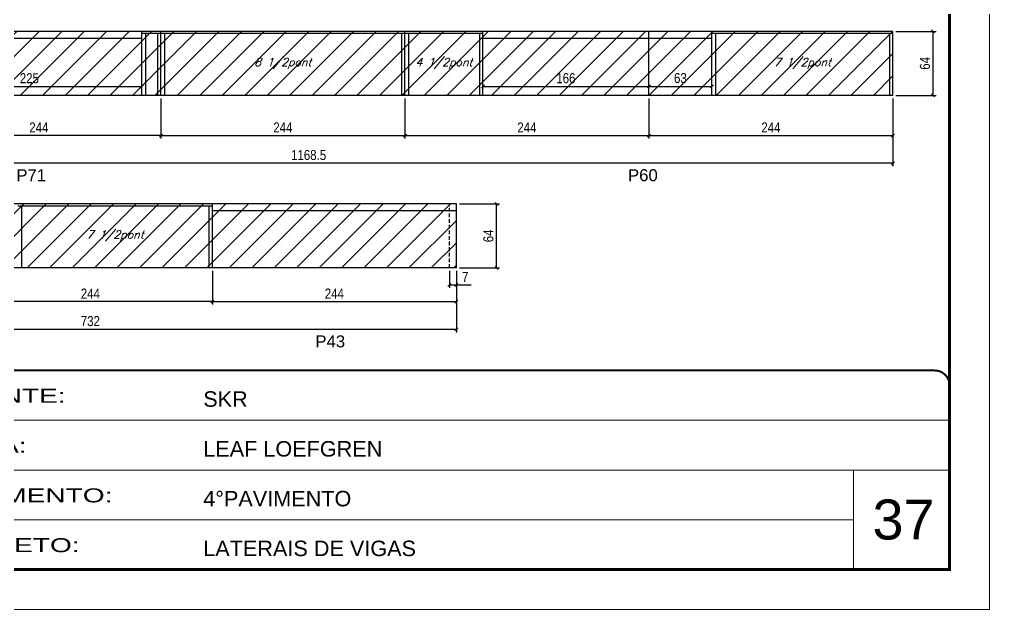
# Model space of a CAD drawing. Extents: x 3309 to 9563, y -2522 to 14608.
# Drawn here: x 3824 to 4794, y 3221 to 3811 of the extents above; entities that cross this region are included whole.
import ezdxf

# ---------------------------------------------------------------- set-up
doc = ezdxf.new("R2010")
doc.units = 0
for name, pattern in [('CONTINUO', [0]), ('DASHED', [0.75, 0.5, -0.25]), ('HIDDEN', [0.375, 0.25, -0.125])]:
    doc.linetypes.add(name, pattern=pattern)
for name, color, linetype in [('5', 5, 'Continuous'), ('COTA', 241, 'Continuous'), ('Painéis', 200, 'Continuous'), ('SARR_2.2x7', 40, 'Continuous'), ('SARR_3.5x7', 81, 'Continuous'), ('texto', 7, 'Continuous')]:
    doc.layers.add(name, color=color, linetype=linetype)
for name, color, linetype, lineweight in [('CARIMBO', 255, 'Continuous', 9), ('Folhas', 255, 'Continuous', 9), ('Hachura', 251, 'Continuous', 9), ('SARRAFO DE PRESSAO', 251, 'DASHED', 9)]:
    doc.layers.add(name, color=color, linetype=linetype, lineweight=lineweight)
doc.styles.add('ARIAL', font='arial.ttf')
doc.styles.add('COTA TECNICA', font='techl___.ttf', dxfattribs={"height": 10})
doc.styles.add('Romans', font='romans.shx')
doc.styles.get("Standard").update_dxf_attribs({"font": 'arial.ttf'})
doc.styles.add('Tecnologia', font='')
doc.styles.get('Tecnologia').set_extended_font_data('Forgotten Futurist')
doc.dimstyles.new('PAINEL', dxfattribs={"dimtxt": 10, "dimasz": 3, "dimexe": 3, "dimexo": 3, "dimgap": 3, "dimtad": 1, "dimdec": 1, "dimzin": 12, "dimdsep": 46, "dimtxsty": 'COTA TECNICA', "dimblk1": 'OBLIQUE', "dimblk2": 'OBLIQUE', "dimsah": 1, "dimcen": 0.9, "dimclrd": 4, "dimclre": 4, "dimclrt": 240, "dimadec": 1, "dimazin": 3, "dimtfac": 1, "dimtdec": 1, "dimtmove": 0, "dimatfit": 3, "dimfxl": 1, "dimtolj": 1, "dimtzin": 12, "dimarcsym": 0})

# ---------------------------------------------------------------- blocks, each defined once
blk = doc.blocks.new('9999999999')
at = {"color": 30, "linetype": 'CONTINUO'}
for p, q in [((98564.56, 34379.64), (99583.98, 34379.64)), ((98564.56, 34329.83), (99487.98, 34329.83)), ((99583.98, 34329.83), (99487.98, 34329.83)), ((99487.98, 34329.83), (99487.98, 34230.21)), ((98564.56, 34280.02), (99487.98, 34280.02))]:
    blk.add_line(p, q, dxfattribs=at)
at = {"color": 30, "linetype": 'CONTINUO', "const_width": 2}
blk.add_lwpolyline([(99583.98, 34230.21), (99583.98, 34414.45, 0.414214), (99568.98, 34429.45), (98228.98, 34429.45, 0.414214), (98213.98, 34414.45), (98213.98, 34245.21, 0.414214), (98228.98, 34230.21), (99583.98, 34230.21)], format="xyb", dxfattribs=at)
at = {"layer": 'Folhas'}
blk.add_lwpolyline([(98138.98, 34190.21), (99623.98, 34190.21), (99623.98, 35240.21), (98138.98, 35240.21)], close=True, dxfattribs=at)
at = {"layer": 'Folhas', "color": 30, "const_width": 3}
blk.add_lwpolyline([(98213.98, 34230.21), (99583.98, 34230.21), (99583.98, 35200.21), (98213.98, 35200.21)], close=True, dxfattribs=at)
at = {"color": 7, "linetype": 'Continuous', "ltscale": 5, "style": 'ARIAL'}
for s, height, p in [('SKR', 15.483, (98837.68, 34393.13)), ('LEAF LOEFGREN', 15.4829, (98837.68, 34343.32)), ('4°PAVIMENTO', 15.4829, (98837.68, 34293.51)), ('LATERAIS DE VIGAS', 15.4829, (98837.68, 34243.7))]:
    blk.add_text(s, height=height, dxfattribs=at).set_placement(p)
at = {"layer": 'Folhas', "color": 7, "style": 'Tecnologia', "width": 1.5}
for s, p in [('CLIENTE:', (98573.65, 34397.17)), ('OBRA:', (98573.65, 34347.31)), ('PAVIMENTO:', (98573.65, 34297.5)), ('PROJETO:', (98573.65, 34247.69))]:
    blk.add_text(s, height=14, dxfattribs=at).set_placement(p)
blk = doc.blocks.new('_Oblique')
at = {"color": 0, "linetype": 'ByBlock', "lineweight": -2}
blk.add_line((-0.5, -0.5), (0.5, 0.5), dxfattribs=at)
blk = doc.blocks.new('*D861')
at = {"layer": 'COTA', "color": 4, "linetype": 'ByBlock', "lineweight": -2, "transparency": 16777216}
for p, q in [((3721.68, 3732.19), (3721.68, 3692.02)), ((3965.68, 3732.19), (3965.68, 3692.02)), ((3965.68, 3695.02), (3721.68, 3695.02))]:
    blk.add_line(p, q, dxfattribs=at)
at = {"layer": 'Defpoints', "color": 0, "linetype": 'ByBlock', "transparency": 16777216}
for p in [(3721.68, 3735.19), (3965.68, 3735.19), (3721.68, 3695.02)]:
    blk.add_point(p, dxfattribs=at)
at = {"layer": 'COTA', "color": 4, "linetype": 'ByBlock', "lineweight": -2, "transparency": 16777216, "xscale": 3, "yscale": 3, "zscale": 3, "rotation": 180}
blk.add_blockref('_Oblique', (3721.68, 3695.02), dxfattribs=at)
at = {"layer": 'COTA', "color": 4, "linetype": 'ByBlock', "lineweight": -2, "transparency": 16777216, "xscale": 3, "yscale": 3, "zscale": 3}
blk.add_blockref('_Oblique', (3965.68, 3695.02), dxfattribs=at)
at = {"layer": 'COTA', "color": 240, "linetype": 'ByBlock', "transparency": 16777216, "insert": (3843.68, 3703.09), "char_height": 10, "attachment_point": 5, "style": 'COTA TECNICA'}
blk.add_mtext('\\A1;244', dxfattribs=at)
blk = doc.blocks.new('*D878')
at = {"layer": 'COTA', "color": 4, "linetype": 'ByBlock', "lineweight": -2, "transparency": 16777216}
for p, q in [((3529.18, 3732.19), (3529.18, 3664.31)), ((4697.68, 3732.19), (4697.68, 3664.31)), ((4697.68, 3667.31), (3529.18, 3667.31))]:
    blk.add_line(p, q, dxfattribs=at)
at = {"layer": 'Defpoints', "color": 0, "linetype": 'ByBlock', "transparency": 16777216}
for p in [(3529.18, 3735.19), (4697.68, 3735.19), (3529.18, 3667.31)]:
    blk.add_point(p, dxfattribs=at)
at = {"layer": 'COTA', "color": 4, "linetype": 'ByBlock', "lineweight": -2, "transparency": 16777216, "xscale": 3, "yscale": 3, "zscale": 3, "rotation": 180}
blk.add_blockref('_Oblique', (3529.18, 3667.31), dxfattribs=at)
at = {"layer": 'COTA', "color": 4, "linetype": 'ByBlock', "lineweight": -2, "transparency": 16777216, "xscale": 3, "yscale": 3, "zscale": 3}
blk.add_blockref('_Oblique', (4697.68, 3667.31), dxfattribs=at)
at = {"layer": 'COTA', "color": 240, "linetype": 'ByBlock', "transparency": 16777216, "insert": (4113.43, 3675.44), "char_height": 10, "attachment_point": 5, "style": 'COTA TECNICA'}
blk.add_mtext('\\A1;1168.5', dxfattribs=at)
blk = doc.blocks.new('*D862')
at = {"layer": 'COTA', "color": 4, "lineweight": -2, "transparency": 16777216}
for p, q in [((3965.68, 3732.19), (3965.68, 3692.02)), ((4209.68, 3732.19), (4209.68, 3692.02)), ((3965.68, 3695.02), (4209.68, 3695.02))]:
    blk.add_line(p, q, dxfattribs=at)
at = {"layer": 'Defpoints', "color": 0, "transparency": 16777216}
for p in [(3965.68, 3735.19, 0), (4209.68, 3735.19, 0), (4209.68, 3695.02)]:
    blk.add_point(p, dxfattribs=at)
at = {"layer": 'COTA', "color": 4, "lineweight": -2, "transparency": 16777216, "xscale": 3, "yscale": 3, "zscale": 3, "rotation": 180}
blk.add_blockref('_Oblique', (3965.68, 3695.02), dxfattribs=at)
at = {"layer": 'COTA', "color": 4, "lineweight": -2, "transparency": 16777216, "xscale": 3, "yscale": 3, "zscale": 3}
blk.add_blockref('_Oblique', (4209.68, 3695.02), dxfattribs=at)
at = {"layer": 'COTA', "color": 240, "transparency": 16777216, "insert": (4087.68, 3703.09), "char_height": 10, "attachment_point": 5, "style": 'COTA TECNICA'}
blk.add_mtext('\\A1;244', dxfattribs=at)
blk = doc.blocks.new('*D879')
at = {"layer": 'COTA', "color": 4, "lineweight": -2, "transparency": 16777216}
for p, q in [((4209.68, 3732.19), (4209.68, 3692.02)), ((4453.68, 3732.19), (4453.68, 3692.02)), ((4209.68, 3695.02), (4453.68, 3695.02))]:
    blk.add_line(p, q, dxfattribs=at)
at = {"layer": 'Defpoints', "color": 0, "transparency": 16777216}
for p in [(4209.68, 3735.19, 0), (4453.68, 3735.19, 0), (4453.68, 3695.02)]:
    blk.add_point(p, dxfattribs=at)
at = {"layer": 'COTA', "color": 4, "lineweight": -2, "transparency": 16777216, "xscale": 3, "yscale": 3, "zscale": 3, "rotation": 180}
blk.add_blockref('_Oblique', (4209.68, 3695.02), dxfattribs=at)
at = {"layer": 'COTA', "color": 4, "lineweight": -2, "transparency": 16777216, "xscale": 3, "yscale": 3, "zscale": 3}
blk.add_blockref('_Oblique', (4453.68, 3695.02), dxfattribs=at)
at = {"layer": 'COTA', "color": 240, "transparency": 16777216, "insert": (4331.68, 3703.09), "char_height": 10, "attachment_point": 5, "style": 'COTA TECNICA'}
blk.add_mtext('\\A1;244', dxfattribs=at)
blk = doc.blocks.new('*D881')
at = {"layer": 'COTA', "color": 4, "lineweight": -2, "transparency": 16777216}
for p, q in [((4453.68, 3732.19), (4453.68, 3692.02)), ((4697.68, 3732.19), (4697.68, 3692.02)), ((4453.68, 3695.02), (4697.68, 3695.02))]:
    blk.add_line(p, q, dxfattribs=at)
at = {"layer": 'Defpoints', "color": 0, "transparency": 16777216}
for p in [(4453.68, 3735.19), (4697.68, 3735.19), (4697.68, 3695.02)]:
    blk.add_point(p, dxfattribs=at)
at = {"layer": 'COTA', "color": 4, "lineweight": -2, "transparency": 16777216, "xscale": 3, "yscale": 3, "zscale": 3, "rotation": 180}
blk.add_blockref('_Oblique', (4453.68, 3695.02), dxfattribs=at)
at = {"layer": 'COTA', "color": 4, "lineweight": -2, "transparency": 16777216, "xscale": 3, "yscale": 3, "zscale": 3}
blk.add_blockref('_Oblique', (4697.68, 3695.02), dxfattribs=at)
at = {"layer": 'COTA', "color": 240, "transparency": 16777216, "insert": (4575.68, 3703.09), "char_height": 10, "attachment_point": 5, "style": 'COTA TECNICA'}
blk.add_mtext('\\A1;244', dxfattribs=at)
blk = doc.blocks.new('*D863')
at = {"layer": 'COTA', "color": 4, "linetype": 'ByBlock', "lineweight": -2, "transparency": 16777216}
for p, q in [((3773.18, 3559.59), (3773.18, 3525.78)), ((4017.18, 3559.59), (4017.18, 3525.78)), ((4017.18, 3528.78), (3773.18, 3528.78))]:
    blk.add_line(p, q, dxfattribs=at)
at = {"layer": 'Defpoints', "color": 0, "linetype": 'ByBlock', "transparency": 16777216}
for p in [(3773.18, 3562.59), (4017.18, 3562.59), (3773.18, 3528.78)]:
    blk.add_point(p, dxfattribs=at)
at = {"layer": 'COTA', "color": 4, "linetype": 'ByBlock', "lineweight": -2, "transparency": 16777216, "xscale": 3, "yscale": 3, "zscale": 3, "rotation": 180}
blk.add_blockref('_Oblique', (3773.18, 3528.78), dxfattribs=at)
at = {"layer": 'COTA', "color": 4, "linetype": 'ByBlock', "lineweight": -2, "transparency": 16777216, "xscale": 3, "yscale": 3, "zscale": 3}
blk.add_blockref('_Oblique', (4017.18, 3528.78), dxfattribs=at)
at = {"layer": 'COTA', "color": 240, "linetype": 'ByBlock', "transparency": 16777216, "insert": (3895.18, 3536.85), "char_height": 10, "attachment_point": 5, "style": 'COTA TECNICA'}
blk.add_mtext('\\A1;244', dxfattribs=at)
blk = doc.blocks.new('*D883')
at = {"layer": 'COTA', "color": 4, "linetype": 'ByBlock', "lineweight": -2, "transparency": 16777216}
for p, q in [((3529.18, 3559.59), (3529.18, 3498.07)), ((4261.18, 3559.59), (4261.18, 3498.07)), ((4261.18, 3501.07), (3529.18, 3501.07))]:
    blk.add_line(p, q, dxfattribs=at)
at = {"layer": 'Defpoints', "color": 0, "linetype": 'ByBlock', "transparency": 16777216}
for p in [(3529.18, 3562.59), (4261.18, 3562.59), (3529.18, 3501.07)]:
    blk.add_point(p, dxfattribs=at)
at = {"layer": 'COTA', "color": 4, "linetype": 'ByBlock', "lineweight": -2, "transparency": 16777216, "xscale": 3, "yscale": 3, "zscale": 3, "rotation": 180}
blk.add_blockref('_Oblique', (3529.18, 3501.07), dxfattribs=at)
at = {"layer": 'COTA', "color": 4, "linetype": 'ByBlock', "lineweight": -2, "transparency": 16777216, "xscale": 3, "yscale": 3, "zscale": 3}
blk.add_blockref('_Oblique', (4261.18, 3501.07), dxfattribs=at)
at = {"layer": 'COTA', "color": 240, "linetype": 'ByBlock', "transparency": 16777216, "insert": (3895.18, 3509.29), "char_height": 10, "attachment_point": 5, "style": 'COTA TECNICA'}
blk.add_mtext('\\A1;732', dxfattribs=at)
blk = doc.blocks.new('*D864')
at = {"layer": 'COTA', "color": 4, "lineweight": -2, "transparency": 16777216}
for p, q in [((4017.18, 3559.59), (4017.18, 3525.78)), ((4261.18, 3559.59), (4261.18, 3525.78)), ((4017.18, 3528.78), (4261.18, 3528.78))]:
    blk.add_line(p, q, dxfattribs=at)
at = {"layer": 'Defpoints', "color": 0, "transparency": 16777216}
for p in [(4017.18, 3562.59, 0), (4261.18, 3562.59, 0), (4261.18, 3528.78)]:
    blk.add_point(p, dxfattribs=at)
at = {"layer": 'COTA', "color": 4, "lineweight": -2, "transparency": 16777216, "xscale": 3, "yscale": 3, "zscale": 3, "rotation": 180}
blk.add_blockref('_Oblique', (4017.18, 3528.78), dxfattribs=at)
at = {"layer": 'COTA', "color": 4, "lineweight": -2, "transparency": 16777216, "xscale": 3, "yscale": 3, "zscale": 3}
blk.add_blockref('_Oblique', (4261.18, 3528.78), dxfattribs=at)
at = {"layer": 'COTA', "color": 240, "transparency": 16777216, "insert": (4139.18, 3536.85), "char_height": 10, "attachment_point": 5, "style": 'COTA TECNICA'}
blk.add_mtext('\\A1;244', dxfattribs=at)
blk = doc.blocks.new('*D887')
at = {"layer": 'COTA', "color": 4, "lineweight": -2, "transparency": 16777216}
for p, q in [((3721.68, 3738.19), (3721.68, 3747.19)), ((3946.68, 3738.19), (3946.68, 3747.19)), ((3721.68, 3744.19), (3946.68, 3744.19))]:
    blk.add_line(p, q, dxfattribs=at)
at = {"layer": 'Defpoints', "color": 0, "transparency": 16777216}
for p in [(3721.68, 3735.19), (3946.68, 3744.19), (3946.68, 3735.19)]:
    blk.add_point(p, dxfattribs=at)
at = {"layer": 'COTA', "color": 4, "lineweight": -2, "transparency": 16777216, "xscale": 3, "yscale": 3, "zscale": 3, "rotation": 180}
blk.add_blockref('_Oblique', (3721.68, 3744.19), dxfattribs=at)
at = {"layer": 'COTA', "color": 4, "lineweight": -2, "transparency": 16777216, "xscale": 3, "yscale": 3, "zscale": 3}
blk.add_blockref('_Oblique', (3946.68, 3744.19), dxfattribs=at)
at = {"layer": 'COTA', "color": 240, "transparency": 16777216, "insert": (3834.18, 3752.3), "char_height": 10, "attachment_point": 5, "style": 'COTA TECNICA'}
blk.add_mtext('\\A1;225', dxfattribs=at)
blk = doc.blocks.new('*D888')
at = {"layer": 'COTA', "color": 4, "lineweight": -2, "transparency": 16777216}
for p, q in [((4287.68, 3738.19), (4287.68, 3747.19)), ((4453.68, 3738.19), (4453.68, 3747.19)), ((4287.68, 3744.19), (4453.68, 3744.19))]:
    blk.add_line(p, q, dxfattribs=at)
at = {"layer": 'Defpoints', "color": 0, "transparency": 16777216}
for p in [(4287.68, 3735.19), (4453.68, 3744.19), (4453.68, 3735.19)]:
    blk.add_point(p, dxfattribs=at)
at = {"layer": 'COTA', "color": 4, "lineweight": -2, "transparency": 16777216, "xscale": 3, "yscale": 3, "zscale": 3, "rotation": 180}
blk.add_blockref('_Oblique', (4287.68, 3744.19), dxfattribs=at)
at = {"layer": 'COTA', "color": 4, "lineweight": -2, "transparency": 16777216, "xscale": 3, "yscale": 3, "zscale": 3}
blk.add_blockref('_Oblique', (4453.68, 3744.19), dxfattribs=at)
at = {"layer": 'COTA', "color": 240, "transparency": 16777216, "insert": (4370.68, 3752.29), "char_height": 10, "attachment_point": 5, "style": 'COTA TECNICA'}
blk.add_mtext('\\A1;166', dxfattribs=at)
blk = doc.blocks.new('*D889')
at = {"layer": 'COTA', "color": 4, "lineweight": -2, "transparency": 16777216}
for p, q in [((4453.68, 3738.19), (4453.68, 3747.19)), ((4516.68, 3738.19), (4516.68, 3747.19)), ((4453.68, 3744.19), (4516.68, 3744.19))]:
    blk.add_line(p, q, dxfattribs=at)
at = {"layer": 'Defpoints', "color": 0, "transparency": 16777216}
for p in [(4453.68, 3735.19), (4516.68, 3744.19), (4516.68, 3735.19)]:
    blk.add_point(p, dxfattribs=at)
at = {"layer": 'COTA', "color": 4, "lineweight": -2, "transparency": 16777216, "xscale": 3, "yscale": 3, "zscale": 3, "rotation": 180}
blk.add_blockref('_Oblique', (4453.68, 3744.19), dxfattribs=at)
at = {"layer": 'COTA', "color": 4, "lineweight": -2, "transparency": 16777216, "xscale": 3, "yscale": 3, "zscale": 3}
blk.add_blockref('_Oblique', (4516.68, 3744.19), dxfattribs=at)
at = {"layer": 'COTA', "color": 240, "transparency": 16777216, "insert": (4485.18, 3752.41), "char_height": 10, "attachment_point": 5, "style": 'COTA TECNICA'}
blk.add_mtext('\\A1;63', dxfattribs=at)
blk = doc.blocks.new('*D2867')
at = {"layer": 'COTA', "color": 4, "lineweight": -2, "transparency": 16777216}
for p, q in [((4264.18, 3626.59), (4304.37, 3626.59)), ((4301.37, 3562.59), (4301.37, 3626.59)), ((4264.18, 3562.59), (4304.37, 3562.59))]:
    blk.add_line(p, q, dxfattribs=at)
at = {"layer": 'Defpoints', "color": 0, "transparency": 16777216}
for p in [(4261.18, 3626.59), (4301.37, 3626.59), (4261.18, 3562.59)]:
    blk.add_point(p, dxfattribs=at)
at = {"layer": 'COTA', "color": 4, "lineweight": -2, "transparency": 16777216, "xscale": 3, "yscale": 3, "zscale": 3}
for p, rotation in [((4301.37, 3626.59), 90), ((4301.37, 3562.59), 270)]:
    blk.add_blockref('_Oblique', p, dxfattribs=dict(at, rotation=rotation))
at = {"layer": 'COTA', "color": 240, "transparency": 16777216, "insert": (4293.27, 3594.59), "char_height": 10, "attachment_point": 5, "rotation": 90, "style": 'COTA TECNICA'}
blk.add_mtext('\\A1;64', dxfattribs=at)
blk = doc.blocks.new('*D2868')
at = {"layer": 'COTA', "color": 4, "lineweight": -2, "transparency": 16777216}
for p, q in [((4254.18, 3559.59), (4254.18, 3542.45)), ((4261.18, 3559.59), (4261.18, 3542.45)), ((4254.18, 3545.45), (4261.18, 3545.45)), ((4261.18, 3545.45), (4275.91, 3545.45))]:
    blk.add_line(p, q, dxfattribs=at)
at = {"layer": 'Defpoints', "color": 0, "transparency": 16777216}
for p in [(4254.18, 3562.59), (4261.18, 3562.59), (4261.18, 3545.45)]:
    blk.add_point(p, dxfattribs=at)
at = {"layer": 'COTA', "color": 4, "lineweight": -2, "transparency": 16777216, "xscale": 3, "yscale": 3, "zscale": 3, "rotation": 180}
blk.add_blockref('_Oblique', (4254.18, 3545.45), dxfattribs=at)
at = {"layer": 'COTA', "color": 4, "lineweight": -2, "transparency": 16777216, "xscale": 3, "yscale": 3, "zscale": 3}
blk.add_blockref('_Oblique', (4261.18, 3545.45), dxfattribs=at)
at = {"layer": 'COTA', "color": 240, "transparency": 16777216, "insert": (4270.05, 3553.52), "char_height": 10, "attachment_point": 5, "style": 'COTA TECNICA'}
blk.add_mtext('\\A1;7', dxfattribs=at)
blk = doc.blocks.new('*D2870')
at = {"layer": 'COTA', "color": 4, "lineweight": -2, "transparency": 16777216}
for p, q in [((4700.68, 3799.19), (4740.87, 3799.19)), ((4737.87, 3735.19), (4737.87, 3799.19)), ((4700.68, 3735.19), (4740.87, 3735.19))]:
    blk.add_line(p, q, dxfattribs=at)
at = {"layer": 'Defpoints', "color": 0, "transparency": 16777216}
for p in [(4697.68, 3799.19), (4737.87, 3799.19), (4697.68, 3735.19)]:
    blk.add_point(p, dxfattribs=at)
at = {"layer": 'COTA', "color": 4, "lineweight": -2, "transparency": 16777216, "xscale": 3, "yscale": 3, "zscale": 3}
for p, rotation in [((4737.87, 3799.19), 90), ((4737.87, 3735.19), 270)]:
    blk.add_blockref('_Oblique', p, dxfattribs=dict(at, rotation=rotation))
at = {"layer": 'COTA', "color": 240, "transparency": 16777216, "insert": (4729.77, 3767.19), "char_height": 10, "attachment_point": 5, "rotation": 90, "style": 'COTA TECNICA'}
blk.add_mtext('\\A1;64', dxfattribs=at)

msp = doc.modelspace()

# ---------------------------------------------------------------- hatches: boundary and pattern name
at = {"layer": 'Hachura', "linetype": 'ByBlock'}
h = msp.add_hatch(dxfattribs=at)
h.set_pattern_fill('ANSI31', color=256, scale=5)
h.paths.add_polyline_path([(3965.68, 3799.19), (3721.68, 3799.19), (3721.68, 3735.19), (3965.68, 3735.19)])
h.paths.add_polyline_path([(4209.68, 3799.19), (3965.68, 3799.19), (3965.68, 3735.19), (4209.68, 3735.19)])
h.paths.add_polyline_path([(4453.68, 3799.19), (4209.68, 3799.19), (4209.68, 3735.19), (4453.68, 3735.19)])
h.paths.add_polyline_path([(4697.68, 3799.19), (4453.68, 3799.19), (4453.68, 3735.19), (4697.68, 3735.19)])
h.paths.add_polyline_path([(4261.18, 3626.59), (4017.18, 3626.59), (4017.18, 3562.59), (4261.18, 3562.59)])
h.paths.add_polyline_path([(4017.18, 3626.59), (3773.18, 3626.59), (3773.18, 3562.59), (4017.18, 3562.59)])
h.paths.add_polyline_path([(3773.18, 3626.59), (3529.18, 3626.59), (3529.18, 3562.59), (3773.18, 3562.59)])

# ---------------------------------------------------------------- linework, layer by layer
at = {"layer": 'Painéis', "linetype": 'ByBlock'}
for p, q in [((4697.68, 3799.19), (3529.18, 3799.19)), ((3965.68, 3735.19), (3965.68, 3799.19)), ((4209.68, 3735.19), (4209.68, 3799.19)), ((4453.68, 3735.19), (4453.68, 3799.19)), ((4697.68, 3735.19), (4697.68, 3799.19)), ((4697.68, 3735.19), (3529.18, 3735.19)), ((4261.18, 3626.59), (3529.18, 3626.59)), ((4017.18, 3562.59), (4017.18, 3626.59)), ((4261.18, 3562.59), (4261.18, 3626.59)), ((4261.18, 3562.59), (3529.18, 3562.59))]:
    msp.add_line(p, q, dxfattribs=at)
at = {"layer": 'SARR_2.2x7', "linetype": 'Continuous'}
for p, q in [((3965.68, 3796.99), (3946.68, 3796.99)), ((4209.68, 3796.99), (3965.68, 3796.99)), ((4287.68, 3796.99), (4209.68, 3796.99)), ((4697.68, 3796.99), (4516.68, 3796.99)), ((3946.68, 3792.19), (3721.68, 3792.19)), ((4453.68, 3792.19), (4287.68, 3792.19)), ((4516.68, 3792.19), (4453.68, 3792.19)), ((4017.18, 3624.39), (3822.68, 3624.39)), ((4261.18, 3619.59), (4017.18, 3619.59))]:
    msp.add_line(p, q, dxfattribs=at)
at = {"layer": 'SARR_2.2x7', "linetype": 'HIDDEN', "ltscale": 15}
msp.add_line((4254.18, 3562.59), (4254.18, 3626.59), dxfattribs=at)
at = {"layer": 'SARR_3.5x7'}
for p, q in [((3946.68, 3735.19), (3946.68, 3799.19)), ((3950.18, 3796.99), (3950.18, 3735.19)), ((3962.18, 3796.99), (3962.18, 3735.19)), ((3969.18, 3796.99), (3969.18, 3735.19)), ((4206.18, 3796.99), (4206.18, 3735.19)), ((4213.18, 3796.99), (4213.18, 3735.19)), ((4284.18, 3796.99), (4284.18, 3735.19)), ((4287.68, 3735.19), (4287.68, 3799.19)), ((4516.68, 3735.19), (4516.68, 3799.19)), ((4520.18, 3796.99), (4520.18, 3735.19)), ((4694.18, 3796.99), (4694.18, 3735.19)), ((3826.18, 3624.39), (3826.18, 3562.59)), ((4013.68, 3624.39), (4013.68, 3562.59))]:
    msp.add_line(p, q, dxfattribs=at)

# ---------------------------------------------------------------- block references
at = {"layer": 'SARRAFO DE PRESSAO', "color": 6, "linetype": 'ByBlock'}
msp.add_blockref('9999999999', (-94829.61, -30969.52), dxfattribs=at)

# ---------------------------------------------------------------- texts
at = {"layer": '5', "linetype": 'Continuous'}
for s, p in [('P71', (3821.11, 3649.3)), ('P60', (4432.75, 3649.3)), ('P43', (4120.13, 3483.06))]:
    msp.add_text(s, height=12, rotation=0.00004, dxfattribs=at).set_placement(p)
at = {"layer": 'CARIMBO', "style": 'ARIAL'}
msp.add_text('37', height=40, dxfattribs=at).set_placement((4677.23, 3290.83))
at = {"layer": 'texto', "color": 2, "char_height": 8, "attachment_point": 5, "style": 'Romans'}
for s, insert in [('{\\Q19;\\C256;8 1/2pont}', (4087.68, 3767.19)), ('{\\Q19;\\C256;4 1/2pont}', (4248.68, 3767.19)), ('{\\Q19;\\C256;7 1/2pont}', (4607.18, 3767.19)), ('{\\Q19;\\C256;7 1/2pont}', (3919.93, 3594.59))]:
    msp.add_mtext(s, dxfattribs=dict(at, insert=insert))

# ---------------------------------------------------------------- dimensions: what is measured, and where the dimension line sits
at = {"layer": 'COTA'}
for base, p1, p2, picture, middle in [((4737.87, 3799.19), (4697.68, 3735.19), (4697.68, 3799.19), '*D2870', (4729.77, 3767.19)), ((4301.37, 3626.59), (4261.18, 3562.59), (4261.18, 3626.59), '*D2867', (4293.27, 3594.59))]:
    dim = msp.add_linear_dim(base=base, p1=p1, p2=p2, angle=90, dimstyle='PAINEL', dxfattribs=at)
    dim.commit()
    dim.dimension.update_dxf_attribs({"geometry": picture, "text_midpoint": middle})
for base, p1, p2, picture, middle in [((3946.68, 3744.19), (3721.68, 3735.19), (3946.68, 3735.19), '*D887', (3834.18, 3752.3)), ((4453.68, 3744.19), (4287.68, 3735.19), (4453.68, 3735.19), '*D888', (4370.68, 3752.29)), ((4209.68, 3695.02, 0), (3965.68, 3735.19), (4209.68, 3735.19), '*D862', (4087.68, 3703.09, 0)), ((4453.68, 3695.02, 0), (4209.68, 3735.19), (4453.68, 3735.19), '*D879', (4331.68, 3703.09, 0)), ((4697.68, 3695.02), (4453.68, 3735.19), (4697.68, 3735.19), '*D881', (4575.68, 3703.09)), ((4261.18, 3528.78, 0), (4017.18, 3562.59), (4261.18, 3562.59), '*D864', (4139.18, 3536.85, 0)), ((4261.18, 3545.45), (4254.18, 3562.59), (4261.18, 3562.59), '*D2868', (4270.05, 3553.52))]:
    dim = msp.add_linear_dim(base=base, p1=p1, p2=p2, dimstyle='PAINEL', dxfattribs=at)
    dim.commit()
    dim.dimension.update_dxf_attribs({"geometry": picture, "text_midpoint": middle})
dim = msp.add_linear_dim(base=(4516.68, 3744.19), p1=(4453.68, 3735.19), p2=(4516.68, 3735.19), dimstyle='PAINEL', override={"dimtmove": 1}, dxfattribs=at)
dim.commit()
dim.dimension.update_dxf_attribs({"geometry": '*D889', "text_midpoint": (4485.18, 3752.41)})
at = {"layer": 'COTA', "linetype": 'ByBlock'}
for base, p1, p2, picture, middle in [((3529.18, 3667.31), (4697.68, 3735.19), (3529.18, 3735.19), '*D878', (4113.43, 3675.44)), ((3529.18, 3501.07), (4261.18, 3562.59), (3529.18, 3562.59), '*D883', (3895.18, 3509.29))]:
    dim = msp.add_linear_dim(base=base, p1=p1, p2=p2, angle=180, dimstyle='PAINEL', dxfattribs=at)
    dim.commit()
    dim.dimension.update_dxf_attribs({"geometry": picture, "text_midpoint": middle})
for base, p1, p2, picture, middle in [((3721.68, 3695.02), (3965.68, 3735.19), (3721.68, 3735.19), '*D861', (3843.68, 3703.09)), ((3773.18, 3528.78), (4017.18, 3562.59), (3773.18, 3562.59), '*D863', (3895.18, 3536.85))]:
    dim = msp.add_linear_dim(base=base, p1=p1, p2=p2, angle=180, dimstyle='PAINEL', override={"dimtmove": 1}, dxfattribs=at)
    dim.commit()
    dim.dimension.update_dxf_attribs({"geometry": picture, "text_midpoint": middle})

doc.saveas('drawing.dxf')
